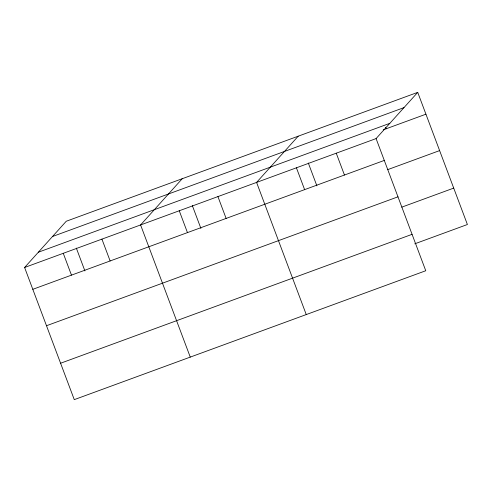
<?xml version="1.0" encoding="UTF-8"?>
<svg xmlns="http://www.w3.org/2000/svg" width="492" height="492" viewBox="0 0 492 492"><rect width="100%" height="100%" fill="white"/><g stroke="black" fill="none" stroke-linecap="round" stroke-linejoin="round"><path stroke-width="0.74" d="M417.726 92.361L376.085 138.584L425.758 270.741L74.274 399.639L24.6 267.488L66.242 221.259L417.726 92.361L467.4 224.512L414.762 243.817M182.231 178.719L140.589 224.949L190.263 357.106M298.22 136.186L256.578 182.409L306.252 314.566M52.496 236.511L403.987 107.613M38.339 252.23L389.824 123.332M383.25 129.845L425.931 114.193M24.6 267.488L376.085 138.584M32.804 289.321L384.295 160.423M387.69 169.642L439.614 150.601M46.494 325.729L397.979 196.825M401.786 207.15L453.716 188.11M60.59 363.237L412.075 234.333M385.568 127.391L386.097 128.799M336.251 153.196L344.455 175.029M308.306 163.018L316.891 185.859M296.418 167.803L304.622 189.635M217.919 196.591L226.123 218.423M192.317 205.551L200.902 228.399M179.254 210.767L187.458 232.605M101.924 239.13L110.134 260.963M76.328 248.091L84.913 270.932M63.265 253.306L71.469 275.139"/></g></svg>
